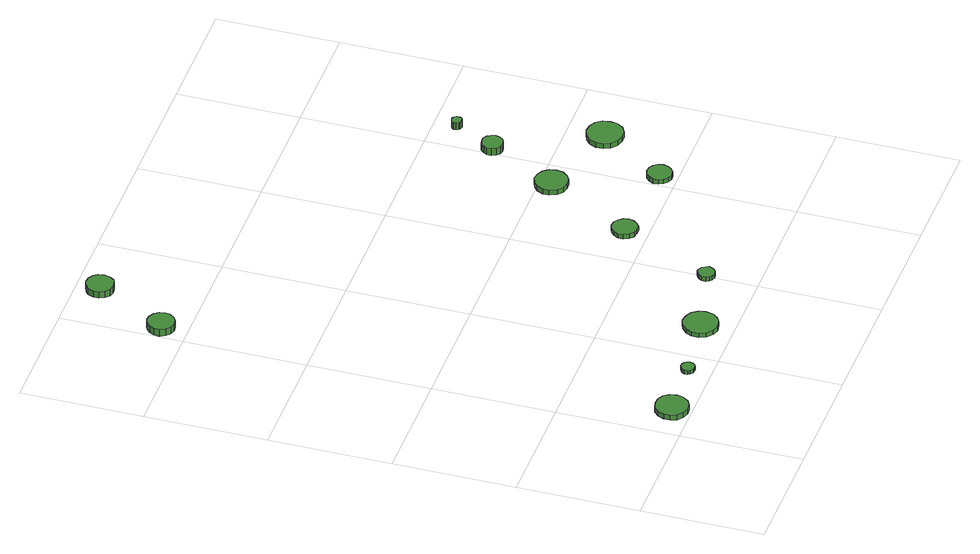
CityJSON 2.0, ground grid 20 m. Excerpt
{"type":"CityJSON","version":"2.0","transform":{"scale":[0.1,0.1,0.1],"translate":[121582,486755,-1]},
"CityObjects":{
"tree1":{"type":"SolitaryVegetationObject","attributes":{"function":"something"},"geometry":[{"type":"MultiSurface","lod":"1","boundaries":[[[0,1,2,3,4,5,6,7,8,9,10,11,12,13,14]],[[15,16,17,18,19,20,21,22,23,24,25,26,27,28,29]],[[0,29,28,1]],[[1,28,27,2]],[[2,27,26,3]],[[3,26,25,4]],[[4,25,24,5]],[[5,24,23,6]],[[6,23,22,7]],[[7,22,21,8]],[[8,21,20,9]],[[9,20,19,10]],[[10,19,18,11]],[[11,18,17,12]],[[12,17,16,13]],[[13,16,15,14]],[[14,15,29,0]]]}]},
"tree2":{"type":"SolitaryVegetationObject","attributes":{"function":"something"},"geometry":[{"type":"MultiSurface","lod":"1","boundaries":[[[30,31,32,33,34,35,36,37,38,39,40,41,42,43,44]],[[45,46,47,48,49,50,51,52,53,54,55,56,57,58,59]],[[30,59,58,31]],[[31,58,57,32]],[[32,57,56,33]],[[33,56,55,34]],[[34,55,54,35]],[[35,54,53,36]],[[36,53,52,37]],[[37,52,51,38]],[[38,51,50,39]],[[39,50,49,40]],[[40,49,48,41]],[[41,48,47,42]],[[42,47,46,43]],[[43,46,45,44]],[[44,45,59,30]]]}]},
"tree3":{"type":"SolitaryVegetationObject","attributes":{"function":"something"},"geometry":[{"type":"MultiSurface","lod":"1","boundaries":[[[60,61,62,63,64,65,66,67,68,69,70,71,72,73,74]],[[75,76,77,78,79,80,81,82,83,84,85,86,87,88,89]],[[60,89,88,61]],[[61,88,87,62]],[[62,87,86,63]],[[63,86,85,64]],[[64,85,84,65]],[[65,84,83,66]],[[66,83,82,67]],[[67,82,81,68]],[[68,81,80,69]],[[69,80,79,70]],[[70,79,78,71]],[[71,78,77,72]],[[72,77,76,73]],[[73,76,75,74]],[[74,75,89,60]]]}]},
"tree4":{"type":"SolitaryVegetationObject","attributes":{"function":"something"},"geometry":[{"type":"MultiSurface","lod":"1","boundaries":[[[90,91,92,93,94,95,96,97,98,99,100,101,102,103,104]],[[105,106,107,108,109,110,111,112,113,114,115,116,117,118,119]],[[90,119,118,91]],[[91,118,117,92]],[[92,117,116,93]],[[93,116,115,94]],[[94,115,114,95]],[[95,114,113,96]],[[96,113,112,97]],[[97,112,111,98]],[[98,111,110,99]],[[99,110,109,100]],[[100,109,108,101]],[[101,108,107,102]],[[102,107,106,103]],[[103,106,105,104]],[[104,105,119,90]]]}]},
"tree5":{"type":"SolitaryVegetationObject","attributes":{"function":"something"},"geometry":[{"type":"MultiSurface","lod":"1","boundaries":[[[120,121,122,123,124,125,126,127,128,129,130,131,132,133,134]],[[135,136,137,138,139,140,141,142,143,144,145,146,147,148,149]],[[120,149,148,121]],[[121,148,147,122]],[[122,147,146,123]],[[123,146,145,124]],[[124,145,144,125]],[[125,144,143,126]],[[126,143,142,127]],[[127,142,141,128]],[[128,141,140,129]],[[129,140,139,130]],[[130,139,138,131]],[[131,138,137,132]],[[132,137,136,133]],[[133,136,135,134]],[[134,135,149,120]]]}]},
"tree6":{"type":"SolitaryVegetationObject","attributes":{"function":"something"},"geometry":[{"type":"MultiSurface","lod":"1","boundaries":[[[150,151,152,153,154,155,156,157,158,159,160,161,162,163,164]],[[165,166,167,168,169,170,171,172,173,174,175,176,177,178,179]],[[150,179,178,151]],[[151,178,177,152]],[[152,177,176,153]],[[153,176,175,154]],[[154,175,174,155]],[[155,174,173,156]],[[156,173,172,157]],[[157,172,171,158]],[[158,171,170,159]],[[159,170,169,160]],[[160,169,168,161]],[[161,168,167,162]],[[162,167,166,163]],[[163,166,165,164]],[[164,165,179,150]]]}]},
"tree7":{"type":"SolitaryVegetationObject","attributes":{"function":"something"},"geometry":[{"type":"MultiSurface","lod":"1","boundaries":[[[180,181,182,183,184,185,186,187,188,189,190,191,192,193,194]],[[195,196,197,198,199,200,201,202,203,204,205,206,207,208,209]],[[180,209,208,181]],[[181,208,207,182]],[[182,207,206,183]],[[183,206,205,184]],[[184,205,204,185]],[[185,204,203,186]],[[186,203,202,187]],[[187,202,201,188]],[[188,201,200,189]],[[189,200,199,190]],[[190,199,198,191]],[[191,198,197,192]],[[192,197,196,193]],[[193,196,195,194]],[[194,195,209,180]]]}]},
"tree8":{"type":"SolitaryVegetationObject","attributes":{"function":"something"},"geometry":[{"type":"MultiSurface","lod":"1","boundaries":[[[210,211,212,213,214,215,216,217,218,219,220,221,222,223,224]],[[225,226,227,228,229,230,231,232,233,234,235,236,237,238,239]],[[210,239,238,211]],[[211,238,237,212]],[[212,237,236,213]],[[213,236,235,214]],[[214,235,234,215]],[[215,234,233,216]],[[216,233,232,217]],[[217,232,231,218]],[[218,231,230,219]],[[219,230,229,220]],[[220,229,228,221]],[[221,228,227,222]],[[222,227,226,223]],[[223,226,225,224]],[[224,225,239,210]]]}]},
"tree9":{"type":"SolitaryVegetationObject","attributes":{"function":"something"},"geometry":[{"type":"MultiSurface","lod":"1","boundaries":[[[240,241,242,243,244,245,246,247,248,249,250,251,252,253,254]],[[255,256,257,258,259,260,261,262,263,264,265,266,267,268,269]],[[240,269,268,241]],[[241,268,267,242]],[[242,267,266,243]],[[243,266,265,244]],[[244,265,264,245]],[[245,264,263,246]],[[246,263,262,247]],[[247,262,261,248]],[[248,261,260,249]],[[249,260,259,250]],[[250,259,258,251]],[[251,258,257,252]],[[252,257,256,253]],[[253,256,255,254]],[[254,255,269,240]]]}]},
"tree10":{"type":"SolitaryVegetationObject","attributes":{"function":"something"},"geometry":[{"type":"MultiSurface","lod":"1","boundaries":[[[270,271,272,273,274,275,276,277,278,279,280,281,282,283,284]],[[285,286,287,288,289,290,291,292,293,294,295,296,297,298,299]],[[270,299,298,271]],[[271,298,297,272]],[[272,297,296,273]],[[273,296,295,274]],[[274,295,294,275]],[[275,294,293,276]],[[276,293,292,277]],[[277,292,291,278]],[[278,291,290,279]],[[279,290,289,280]],[[280,289,288,281]],[[281,288,287,282]],[[282,287,286,283]],[[283,286,285,284]],[[284,285,299,270]]]}]},
"tree11":{"type":"SolitaryVegetationObject","attributes":{"function":"something"},"geometry":[{"type":"MultiSurface","lod":"1","boundaries":[[[300,301,302,303,304,305,306,307,308,309,310,311,312,313,314]],[[315,316,317,318,319,320,321,322,323,324,325,326,327,328,329]],[[300,329,328,301]],[[301,328,327,302]],[[302,327,326,303]],[[303,326,325,304]],[[304,325,324,305]],[[305,324,323,306]],[[306,323,322,307]],[[307,322,321,308]],[[308,321,320,309]],[[309,320,319,310]],[[310,319,318,311]],[[311,318,317,312]],[[312,317,316,313]],[[313,316,315,314]],[[314,315,329,300]]]}]},
"tree12":{"type":"SolitaryVegetationObject","attributes":{"function":"something"},"geometry":[{"type":"MultiSurface","lod":"1","boundaries":[[[330,331,332,333,334,335,336,337,338,339,340,341,342,343,344]],[[345,346,347,348,349,350,351,352,353,354,355,356,357,358,359]],[[330,359,358,331]],[[331,358,357,332]],[[332,357,356,333]],[[333,356,355,334]],[[334,355,354,335]],[[335,354,353,336]],[[336,353,352,337]],[[337,352,351,338]],[[338,351,350,339]],[[339,350,349,340]],[[340,349,348,341]],[[341,348,347,342]],[[342,347,346,343]],[[343,346,345,344]],[[344,345,359,330]]]}]}
},
"vertices":[
[89,32,16],[86,43,16],[80,52,16],[70,57,16],[59,58,16],[49,55,16],[40,47,16],[36,37,16],[36,26,16],[40,16,16],[49,9,16],[59,5,16],[70,6,16],[80,12,16],[86,21,16],[86,21,7],[80,12,7],[70,6,7],[59,5,7],[49,9,7],[40,16,7],[36,26,7],[36,37,7],[40,47,7],[49,55,7],[59,58,7],[70,57,7],[80,52,7],[86,43,7],[89,32,7],
[177,39,14],[176,43,14],[174,47,14],[170,49,14],[165,50,14],[161,48,14],[157,45,14],[155,41,14],[155,36,14],[157,32,14],[161,29,14],[165,28,14],[170,28,14],[174,31,14],[176,34,14],[176,34,7],[174,31,7],[170,28,7],[165,28,7],[161,29,7],[157,32,7],[155,36,7],[155,41,7],[157,45,7],[161,48,7],[165,50,7],[170,49,7],[174,47,7],[176,43,7],[177,39,7],
[43,842,23],[41,851,23],[36,858,23],[28,863,23],[19,864,23],[10,861,23],[4,855,23],[0,846,23],[0,837,23],[4,829,23],[10,823,23],[19,820,23],[28,821,23],[36,826,23],[41,833,23],[41,833,10],[36,826,10],[28,821,10],[19,820,10],[10,823,10],[4,829,10],[0,837,10],[0,846,10],[4,855,10],[10,861,10],[19,864,10],[28,863,10],[36,858,10],[41,851,10],[43,842,10],
[306,54,15],[304,65,15],[297,75,15],[287,80,15],[275,82,15],[264,78,15],[255,70,15],[250,59,15],[250,48,15],[255,37,15],[264,29,15],[275,25,15],[287,27,15],[297,33,15],[304,42,15],[304,42,7],[297,33,7],[287,27,7],[275,25,7],[264,29,7],[255,37,7],[250,48,7],[250,59,7],[255,70,7],[264,78,7],[275,82,7],[287,80,7],[297,75,7],[304,65,7],[306,54,7],
[112,962,19],[110,971,19],[105,978,19],[97,983,19],[88,984,19],[79,981,19],[72,975,19],[68,966,19],[68,957,19],[72,949,19],[79,942,19],[88,940,19],[97,941,19],[105,945,19],[110,953,19],[110,953,7],[105,945,7],[97,941,7],[88,940,7],[79,942,7],[72,949,7],[68,957,7],[68,966,7],[72,975,7],[79,981,7],[88,984,7],[97,983,7],[105,978,7],[110,971,7],[112,962,7],
[417,84,15],[415,89,15],[412,94,15],[407,97,15],[402,98,15],[396,96,15],[392,92,15],[390,87,15],[390,81,15],[392,76,15],[396,72,15],[402,70,15],[407,71,15],[412,74,15],[415,78,15],[415,78,7],[412,74,7],[407,71,7],[402,70,7],[396,72,7],[392,76,7],[390,81,7],[390,87,7],[392,92,7],[396,96,7],[402,98,7],[407,97,7],[412,94,7],[415,89,7],[417,84,7],
[496,238,15],[494,246,15],[489,253,15],[482,258,15],[473,259,15],[465,256,15],[459,250,15],[455,242,15],[455,234,15],[459,226,15],[465,220,15],[473,218,15],[482,218,15],[489,223,15],[494,230,15],[494,230,7],[489,223,7],[482,218,7],[473,218,7],[465,220,7],[459,226,7],[455,234,7],[455,242,7],[459,250,7],[465,256,7],[473,259,7],[482,258,7],[489,253,7],[494,246,7],[496,238,7],
[580,381,16],[578,392,16],[571,401,16],[562,406,16],[551,408,16],[540,404,16],[532,397,16],[527,387,16],[527,376,16],[532,365,16],[540,358,16],[551,355,16],[562,356,16],[571,361,16],[578,370,16],[578,370,7],[571,361,7],[562,356,7],[551,355,7],[540,358,7],[532,365,7],[527,376,7],[527,387,7],[532,397,7],[540,404,7],[551,408,7],[562,406,7],[571,401,7],[578,392,7],[580,381,7],
[644,229,15],[642,237,15],[637,244,15],[630,248,15],[622,249,15],[614,247,15],[608,241,15],[604,233,15],[604,225,15],[608,217,15],[614,212,15],[622,209,15],[630,210,15],[637,214,15],[642,221,15],[642,221,7],[637,214,7],[630,210,7],[622,209,7],[614,212,7],[608,217,7],[604,225,7],[604,233,7],[608,241,7],[614,247,7],[622,249,7],[630,248,7],[637,244,7],[642,237,7],[644,229,7],
[631,495,20],[629,502,20],[625,508,20],[619,512,20],[612,512,20],[605,510,20],[600,505,20],[597,499,20],[597,492,20],[600,485,20],[605,480,20],[612,478,20],[619,479,20],[625,482,20],[629,488,20],[629,488,7],[625,482,7],[619,479,7],[612,478,7],[605,480,7],[600,485,7],[597,492,7],[597,499,7],[600,505,7],[605,510,7],[612,512,7],[619,512,7],[625,508,7],[629,502,7],[631,495,7],
[723,339,16],[721,351,16],[714,361,16],[703,367,16],[691,368,16],[679,364,16],[670,356,16],[665,345,16],[665,333,16],[670,322,16],[679,314,16],[691,310,16],[703,311,16],[714,317,16],[721,327,16],[721,327,7],[714,317,7],[703,311,7],[691,310,7],[679,314,7],[670,322,7],[665,333,7],[665,345,7],[670,356,7],[679,364,7],[691,368,7],[703,367,7],[714,361,7],[721,351,7],[723,339,7],
[658,564,21],[658,567,21],[656,570,21],[653,572,21],[649,572,21],[646,571,21],[643,569,21],[642,566,21],[642,562,21],[643,559,21],[646,557,21],[649,556,21],[653,556,21],[656,558,21],[658,561,21],[658,561,8],[656,558,8],[653,556,8],[649,556,8],[646,557,8],[643,559,8],[642,562,8],[642,566,8],[643,569,8],[646,571,8],[649,572,8],[653,572,8],[656,570,8],[658,567,8],[658,564,8]
]}
